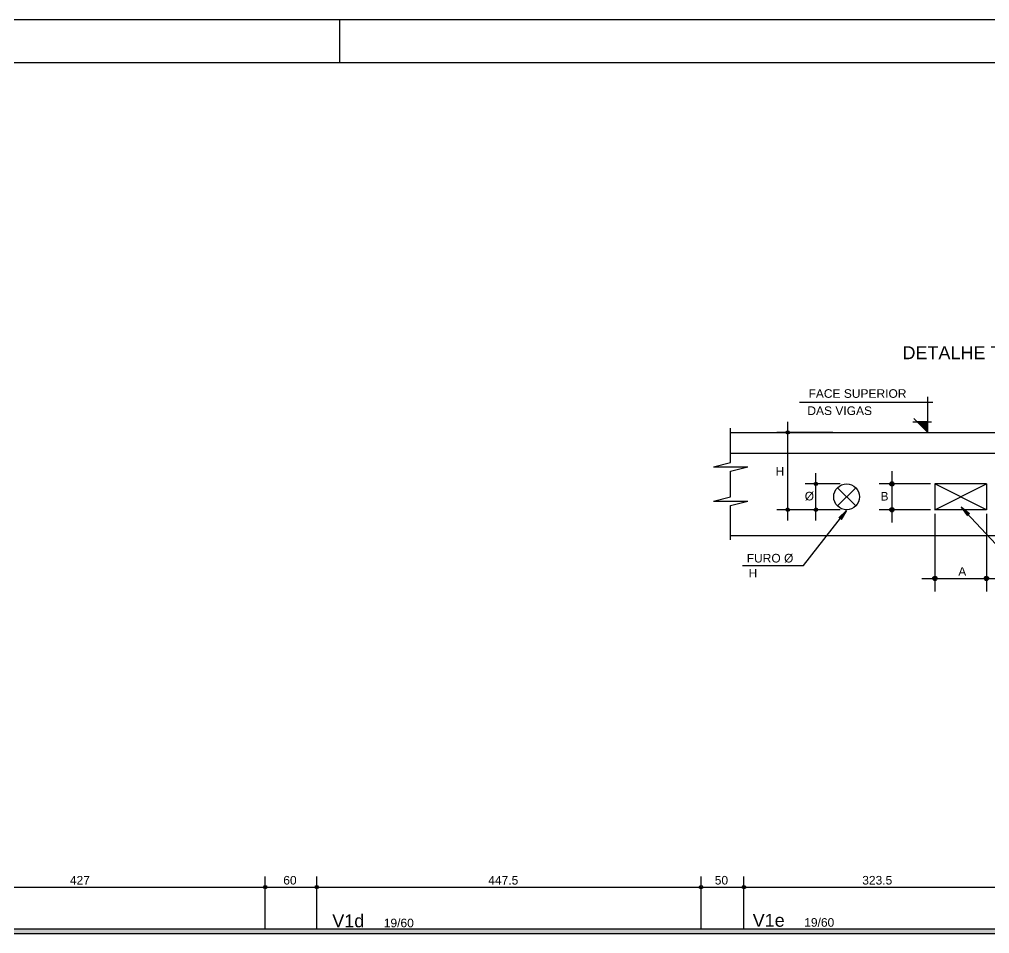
# Model space of a CAD drawing. Header units: millimetres. Extents: x 787 to 8287, y -592 to 17063.
# Drawn here: x 5139 to 6269, y 15998 to 17063 of the extents above; entities that cross this region are included whole.
import ezdxf

# ---------------------------------------------------------------- set-up
doc = ezdxf.new("R2010")
doc.units = ezdxf.units.MM
for name, color, linetype in [('1', 1, 'Continuous'), ('3', 3, 'Continuous'), ('4', 4, 'Continuous'), ('6', 6, 'Continuous'), ('8', 8, 'Continuous')]:
    doc.layers.add(name, color=color, linetype=linetype)
doc.styles.get("Standard").update_dxf_attribs({"font": 'arial.ttf'})

msp = doc.modelspace()

# ---------------------------------------------------------------- linework, layer by layer
at = {"layer": '1', "linetype": 'Continuous'}
for p, q in [((787.2, 17063.07), (8287.2, 17063.07)), ((5512.2, 17013.07), (5512.2, 17063.07)), ((6196.87, 16582.02), (6196.87, 16623.45)), ((6047.58, 16617.33), (6202.94, 16617.33)), ((6180.72, 16598.17), (6196.87, 16582.02)), ((5967.3, 16547.02), (5967.3, 16587.02)), ((6033.79, 16479.52), (6033.79, 16594.52)), ((6179.3, 16594.23), (6201.12, 16594.23)), ((6086.44, 16582.02), (6021.29, 16582.02)), ((6093.94, 16582.02), (6093.94, 16582.02)), ((5967.3, 16558.02), (6402.69, 16558.02)), ((5947.3, 16542.02), (5967.3, 16547.02)), ((5947.3, 16542.02), (5987.3, 16542.02)), ((5967.3, 16537.02), (5987.3, 16542.02)), ((5967.3, 16507.02), (5967.3, 16537.02)), ((6066.62, 16479.52), (6066.62, 16534.52)), ((6155.14, 16537.02), (6155.14, 16477.02)), ((6094.86, 16522.02), (6054.12, 16522.02)), ((6102.36, 16522.02), (6102.36, 16522.02)), ((6200.14, 16522.02), (6140.14, 16522.02)), ((6265.14, 16522.02), (6205.14, 16522.02)), ((6205.14, 16522.02), (6205.14, 16492.02)), ((6205.14, 16492.02), (6265.14, 16522.02)), ((6265.14, 16492.02), (6205.14, 16522.02)), ((6265.14, 16522.02), (6265.14, 16492.02)), ((6091.76, 16496.41), (6112.94, 16517.59)), ((6112.97, 16496.41), (6091.79, 16517.59)), ((5947.3, 16502.02), (5967.3, 16507.02)), ((5947.3, 16502.02), (5987.3, 16502.02)), ((5967.3, 16497.02), (5987.3, 16502.02)), ((5967.3, 16457.02), (5967.3, 16497.02)), ((6094.86, 16492.02), (6021.29, 16492.02)), ((6094.86, 16492.02), (6054.12, 16492.02)), ((6102.36, 16492.02), (6102.36, 16492.02)), ((6102.36, 16492.02), (6102.36, 16492.02)), ((6200.14, 16492.02), (6140.14, 16492.02)), ((6265.14, 16492.02), (6205.14, 16492.02)), ((6205.14, 16487.02), (6205.14, 16396.62)), ((6265.14, 16487.02), (6265.14, 16396.62)), ((6190.14, 16412.02), (6280.14, 16412.02)), ((5425.31, 16004.3), (5425.31, 16064.95)), ((5425.31, 16004.3), (5425.31, 16064.95)), ((5485.31, 16004.3), (5485.31, 16064.95)), ((5485.31, 16004.3), (5485.31, 16064.95)), ((5932.81, 16004.3), (5932.81, 16064.95)), ((5932.81, 16004.3), (5932.81, 16064.95)), ((5982.81, 16004.3), (5982.81, 16064.95)), ((5982.81, 16004.3), (5982.81, 16064.95)), ((4985.81, 16052.45), (5437.81, 16052.45)), ((5412.81, 16052.45), (5497.81, 16052.45)), ((5472.81, 16052.45), (5945.31, 16052.45)), ((5920.31, 16052.45), (5995.31, 16052.45)), ((5970.31, 16052.45), (6318.8, 16052.45))]:
    msp.add_line(p, q, dxfattribs=at)
for points in [[(6184.65, 16594.23), (6196.87, 16582.02), (6196.87, 16594.23), (6184.65, 16594.23)], [(5981.05, 16427.12), (6052.04, 16427.12), (6102.39, 16491.23), (6096.02, 16480.48), (6102.39, 16491.23), (6093.45, 16482.49)], [(6388.46, 16427.15), (6299.28, 16427.15), (6235.7, 16495.03), (6245.36, 16487.1), (6235.7, 16495.03), (6242.98, 16484.87)], [(6909.04, 15998.3), (6909.04, 16003.3), (1430.05, 16003.3), (1430.05, 15998.3), (6909.04, 15998.3)]]:
    msp.add_lwpolyline(points, dxfattribs=at)
for centre, radius in [((6033.79, 16582.02), 2), ((6033.79, 16582.02), 1), ((6066.62, 16522.02), 2), ((6066.62, 16522.02), 1), ((6102.36, 16507.02), 15), ((6155.14, 16522.02), 2.5), ((6155.14, 16522.02), 1.24), ((6033.79, 16492.02), 2), ((6033.79, 16492.02), 1), ((6066.62, 16492.02), 2), ((6066.62, 16492.02), 1), ((6155.14, 16492.02), 2.5), ((6155.14, 16492.02), 1.24), ((6205.14, 16412.02), 2.5), ((6205.14, 16412.02), 1.24), ((6265.14, 16412.02), 2.5), ((6265.14, 16412.02), 1.24), ((5425.31, 16052.45), 2), ((5425.31, 16052.45), 2), ((5425.31, 16052.45), 1), ((5425.31, 16052.45), 1), ((5485.31, 16052.45), 2), ((5485.31, 16052.45), 2), ((5485.31, 16052.45), 1), ((5485.31, 16052.45), 1), ((5932.81, 16052.45), 2), ((5932.81, 16052.45), 2), ((5932.81, 16052.45), 1), ((5932.81, 16052.45), 1), ((5982.81, 16052.45), 2), ((5982.81, 16052.45), 2), ((5982.81, 16052.45), 1), ((5982.81, 16052.45), 1)]:
    msp.add_circle(centre, radius, dxfattribs=at)
for points in [[(6184.65, 16594.23), (6196.87, 16582.02), (6196.87, 16594.23)], [(6184.65, 16594.23), (6196.87, 16594.23), (6184.65, 16594.23)], [(6909.04, 15998.3), (6909.04, 16003.3), (1430.05, 16003.3)], [(6909.04, 15998.3), (1430.05, 16003.3), (1430.05, 15998.3)], [(6909.04, 15998.3), (1430.05, 15998.3), (6909.04, 15998.3)]]:
    msp.add_solid(points, dxfattribs=at)
at = {"layer": '6', "linetype": 'Continuous'}
for p, q in [((5967.3, 16582.02), (6402.69, 16582.02)), ((5967.3, 16462.02), (6402.69, 16462.02))]:
    msp.add_line(p, q, dxfattribs=at)
at = {"layer": '8', "linetype": 'Continuous'}
msp.add_line((912.2, 17013.07), (8237.2, 17013.07), dxfattribs=at)

# ---------------------------------------------------------------- texts
at = {"layer": '1', "linetype": 'Continuous'}
for s, p in [('FACE SUPERIOR', (6058.01, 16622.33)), ('DAS VIGAS', (6056.67, 16602.33)), ('H', (6019.58, 16531.84)), ('%%c', (6053.59, 16502.82)), ('B', (6141.85, 16502.65)), ('FURO %%c', (5986.05, 16430.56)), ('H', (5988.22, 16413.09)), ('A', (6232.4, 16415.02)), ('427', (5197.81, 16055.45)), ('60', (5446.31, 16055.45)), ('447.5', (5685.06, 16055.45)), ('50', (5948.81, 16055.45)), ('323.5', (6120.56, 16055.45))]:
    msp.add_text(s, height=10, dxfattribs=at).set_placement(p)
at = {"layer": '3', "linetype": 'Continuous'}
for p in [(5563.37, 16005.66), (6053, 16006.29)]:
    msp.add_text('19/60', height=10, dxfattribs=at).set_placement(p)
at = {"layer": '4', "linetype": 'Continuous'}
for s, p in [('DETALHE TÍPICO PARA FUROS NAS VIGAS', (6167.42, 16667.33)), ('V1d', (5503.37, 16005.66)), ('V1e', (5993, 16006.29))]:
    msp.add_text(s, height=15, dxfattribs=at).set_placement(p)

doc.saveas('drawing.dxf')
